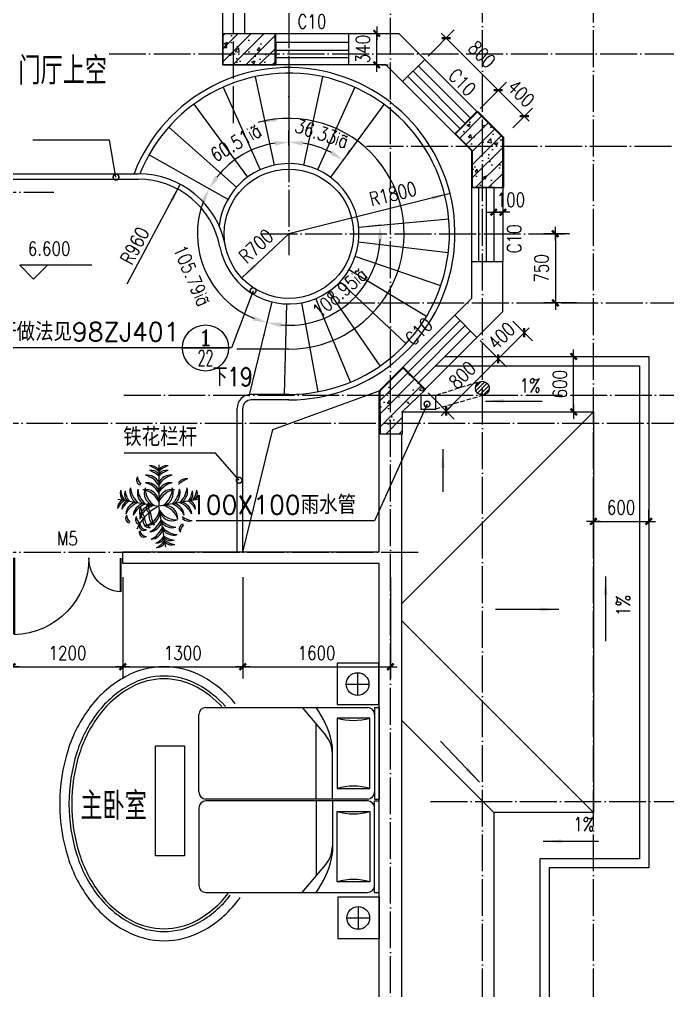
# Model space of a CAD drawing. Extents: x 12400 to 217743, y 86702 to 209848.
# Drawn here: x 124277 to 131302, y 109525 to 120044 of the extents above; entities that cross this region are included whole.
import ezdxf
from ezdxf.enums import TextEntityAlignment as Align

# ---------------------------------------------------------------- set-up
doc = ezdxf.new("R2010")
doc.units = 0
doc.header["$LTSCALE"] = 200
doc.linetypes.add('DASH', pattern=[0.35, 0.25, -0.1])
doc.linetypes.add('DOTE', pattern=[2.42, 2, -0.2, 0.02, -0.2])
doc.layers.get('0').update_dxf_attribs({"linetype": 'CONTINUOUS'})
doc.layers.get('DEFPOINTS').update_dxf_attribs({"linetype": 'CONTINUOUS'})
for name, color, linetype in [('COLUMN', 4, 'CONTINUOUS'), ('DOTE', 1, 'DOTE'), ('HATCH', 8, 'CONTINUOUS'), ('LVTRY', 6, 'CONTINUOUS'), ('PUB_DIM', 3, 'CONTINUOUS'), ('PUB_TEXT', 7, 'CONTINUOUS'), ('ROOF', 7, 'CONTINUOUS'), ('STAIR', 2, 'CONTINUOUS'), ('WALL', 4, 'CONTINUOUS'), ('WINDOW', 2, 'CONTINUOUS'), ('家具', 8, 'CONTINUOUS')]:
    doc.layers.add(name, color=color, linetype=linetype)
doc.styles.add('_SIMPLEX', font='SIMPLEX.shx', dxfattribs={"width": 0.8, "bigfont": 'hztxt.shx'})
doc.styles.add('_萙PMK', font='txt', dxfattribs={"width": 0.8, "bigfont": 'HZTXT.SHX'})
doc.styles.add('COMP', font='complex', dxfattribs={"bigfont": 'hztxt'})
doc.styles.add('DIM_FONT', font='SIMPLEX', dxfattribs={"width": 0.8})
doc.styles.add('HZ', font='txt', dxfattribs={"bigfont": 'hztxt'})
doc.styles.add('SIMPLEX', font='SIMPLEX.SHX')
doc.dimstyles.new('ANGL50', dxfattribs={"dimscale": 0.5, "dimtxt": 300, "dimasz": 300, "dimexe": 250, "dimexo": 300, "dimgap": 150, "dimtad": 1, "dimzin": 0, "dimdsep": 46, "dimtxsty": 'DIM_FONT', "dimblk1": 'DOTSMALL', "dimblk2": 'DOTSMALL', "dimcen": 2.5, "dimclrt": 7, "dimadec": 0, "dimazin": 0, "dimtfac": 1, "dimtix": 1, "dimtmove": 2, "dimatfit": 3, "dimfxl": 1, "dimtolj": 1, "dimtzin": 0, "dimarcsym": 0})
doc.dimstyles.new('DIMN50', dxfattribs={"dimscale": 0.5, "dimtxt": 300, "dimasz": 1, "dimexe": 250, "dimexo": 300, "dimgap": 150, "dimtad": 1, "dimdec": 0, "dimzin": 0, "dimdsep": 46, "dimtxsty": 'DIM_FONT', "dimblk": '_DIMX', "dimblk1": 'DOTSMALL', "dimblk2": 'DOTSMALL', "dimcen": 2.5, "dimclrt": 7, "dimadec": 0, "dimazin": 0, "dimtfac": 1, "dimtdec": 0, "dimtix": 1, "dimtmove": 2, "dimatfit": 3, "dimldrblk": '_DIMX', "dimfxl": 1, "dimtolj": 1, "dimtzin": 0, "dimarcsym": 0})
doc.dimstyles.new('MAO', dxfattribs={"dimscale": 0.5, "dimtxt": 400, "dimasz": 250, "dimexe": 250, "dimexo": 0, "dimgap": 150, "dimtad": 1, "dimdec": 0, "dimzin": 0, "dimdsep": 46, "dimtxsty": 'DIM_FONT', "dimblk": '_DIMX', "dimblk1": 'DOTSMALL', "dimblk2": 'DOTSMALL', "dimsah": 1, "dimcen": 2.5, "dimclrt": 7, "dimadec": 0, "dimazin": 0, "dimtfac": 1, "dimtdec": 0, "dimtix": 1, "dimtmove": 2, "dimatfit": 3, "dimldrblk": 'DOTSMALL', "dimfxl": 1, "dimtolj": 1, "dimtzin": 0, "dimarcsym": 0})
pattern_1 = [(45, (178485.24, -10986.48), (-70.71068, 70.71068), []), (50, (178485.24, -10986.48), (358.6301, -31.37607), [37.5, -412.5]), (355, (178485.24, -10986.48), (-69.3757, 376.0961), [30, -330]), (100.4514, (178515.12, -10989.1), (289.2547, 344.7198), [31.8701, -350.5711]), (46.1842, (178485.24, -10886.48), (533.6205, -82.7595), [56.25, -618.75]), (96.6356, (178529.7, -10893.37), (467.3314, 487.059), [47.8051, -525.8565]), (351.1842, (178485.24, -10886.5), (467.331, 487.0593), [45, -495]), (21, (178535.24, -10911.48), (298.4535, -201.30945), [37.5, -412.5]), (326, (178535.24, -10911.48), (121.6577, 362.575), [30, -330]), (71.4514, (178560.1, -10928.25), (420.1113, 161.26525), [31.8701, -350.5711]), (37.5, (178485.24, -10986.48), (6.07993, 166.44693), [0, -326, 0, -335, 0, -331.25]), (7.5, (178485.24, -10986.48), (131.53477, 197.20586), [0, -191, 0, -318.5, 0, -126.25]), (327.5, (178373.74, -10986.48), (266.91122, -11.27744), [0, -125, 0, -390, 0, -517.5]), (317.5, (178323.74, -10986.48), (291.5931, 50.0525), [0, -162.5, 0, -259, 0, -367.5])]

# ---------------------------------------------------------------- blocks, each defined once
blk = doc.blocks.new('_ARROW')
blk.add_solid([(0, 0), (-1, 0.1), (-1, -0.1)])
blk = doc.blocks.new('M_A17ORW')
at = {"const_width": 0.02}
for points in [[(-0.481, -0.0014), (-0.481, -0.3084)], [(0.481, 0.0014), (0.481, -0.6906)]]:
    blk.add_lwpolyline(points, dxfattribs=at)
for centre, radius, start, end in [((-0.5008, -0.0026), 0.3067, 274.24917, 0.21013), ((0.5046, 0.0019), 0.6987, 180.27623, 268.06031)]:
    blk.add_arc(centre, radius, start, end)
blk = doc.blocks.new('M_F20')
for p in [(-55, 465), (-498, 93), (389, 93), (24, -428)]:
    blk.add_line(p, (-55, 15))
for centre, radius, start, end in [((-138, 350), 104, 36.29, 99.6243), ((-223, 229), 234, 44.0763, 73.3794), ((29, 350), 104, 80.3757, 143.71), ((113, 229), 234, 106.6206, 135.9237), ((-244, 299), 51.8, 139.742, 258.7475), ((-173, 340), 113, 184.618, 228.2106), ((-185, 209), 144, 25.2489, 95.3937), ((-260, 119), 241, 31.3712, 75.0366), ((-138, 301), 104, 36.29, 99.6243), ((-223, 179), 234, 44.0763, 73.3794), ((29, 301), 104, 80.3757, 143.71), ((113, 179), 234, 106.6206, 135.9237), ((151, 119), 241, 104.9634, 148.6288), ((76, 209), 144, 84.6063, 154.7511), ((-223, 177), 144, 164.6063, 234.7511), ((-121, 236), 241, 184.9634, 228.6288), ((-72, 159), 140, 156.3654, 256.5741), ((11, 203), 212, 176.8122, 238.3335), ((-185, 127), 144, 25.2489, 95.3937), ((-260, 37), 241, 31.3712, 75.0366), ((76, 127), 144, 84.6063, 154.7511), ((151, 37), 241, 104.9634, 148.6288), ((-121, 203), 212, 301.6665, 3.1878), ((-37, 159), 140, 283.4259, 23.6346), ((243, 210), 104, 80.3757, 143.71), ((328, 88), 234, 106.6206, 135.9237), ((12, 236), 241, 311.3712, 355.0366), ((114, 177), 144, 305.2489, 15.3937), ((-369, 155), 104, 160.3757, 223.71), ((-235, 217), 234, 186.6206, 215.9237), ((-321, 147), 104, 160.3757, 223.71), ((-187, 209), 234, 186.6206, 215.9237), ((-142, 162), 144, 164.6063, 234.7511), ((-41, 221), 241, 184.9634, 228.6288), ((-194, 57), 140, 3.4259, 103.6346), ((-252, -17), 212, 21.6665, 83.1878), ((84, 57), 140, 76.3654, 176.5741), ((143, -17), 212, 96.8122, 158.3335), ((-69, 221), 241, 311.3712, 355.0366), ((33, 162), 144, 305.2489, 15.3937), ((78, 209), 234, 324.0763, 353.3794), ((212, 147), 104, 316.29, 19.6243), ((125, 217), 234, 324.0763, 353.3794), ((260, 155), 104, 316.29, 19.6243), ((-398, -10), 104, 116.29, 179.6243), ((-293, -114), 234, 124.0763, 153.3794), ((-350, -18), 104, 116.29, 179.6243), ((-245, -122), 234, 124.0763, 153.3794), ((-268, -80), 144, 105.2489, 175.3937), ((-193, -170), 241, 111.3712, 155.0366), ((-187, -94), 144, 105.2489, 175.3937), ((-112, -184), 241, 111.3712, 155.0366), ((155, -424), 486, 115.4772, 156.6585), ((-186, -44), 78.2, 144.9865, 244.4034), ((-120, -115), 140, 83.4259, 183.6346), ((-57, -185), 212, 101.6665, 163.1878), ((-27, 30), 225, 187.5759, 215.8942), ((-141, -2), 50.7, 114.2257, 255.1279), ((-101, 10), 70.2, 150.4398, 228.6694), ((-52, -185), 212, 16.8122, 78.3335), ((11, -115), 140, 356.3654, 96.5741), ((3, -184), 241, 24.9634, 68.6288), ((78, -94), 144, 4.6063, 74.7511), ((84, -170), 241, 24.9634, 68.6288), ((159, -80), 144, 4.6063, 74.7511), ((136, -122), 234, 26.6206, 55.9237), ((241, -18), 104, 0.3757, 63.71), ((-362, -113), 51.8, 139.742, 258.7475), ((-292, -72), 113, 184.618, 228.2106), ((-255, -130), 51.8, 139.742, 258.7475), ((-185, -89), 113, 184.618, 228.2106), ((-157, -147), 68.9, 138.8744, 278.9763), ((-97, -114), 112, 173.7536, 244.097), ((-254, 12), 212, 286.8122, 348.3335), ((-184, -51), 140, 266.3654, 6.5741), ((-45, -86), 117, 161.4477, 239.3672), ((231, -7), 380, 185.4007, 208.139), ((134, 81), 212, 211.6665, 273.1878), ((90, -2), 140, 193.4259, 293.6346), ((336, 93), 234, 234.0763, 263.3794), ((-217, -195), 51.3, 167.0577, 302.8533), ((-187, -166), 72, 185.1845, 268.654), ((-254, -43), 241, 294.9634, 338.6288), ((-163, -118), 144, 274.6063, 344.7511), ((152, 29), 241, 221.3712, 265.0366), ((93, -73), 144, 215.2489, 285.3937), ((219, -230), 51.8, 101.2525, 220.258), ((289, -271), 113, 131.7894, 175.382), ((274, -42), 104, 226.29, 289.6243), ((-217, -268), 51.3, 167.0577, 302.8533), ((-187, -239), 72, 185.1845, 268.654), ((-239, -123), 241, 294.9634, 338.6288), ((-149, -199), 144, 274.6063, 344.7511), ((-191, -176), 234, 296.6206, 325.9237), ((166, -52), 241, 221.3712, 265.0366), ((107, -153), 144, 215.2489, 285.3937), ((139, -118), 234, 234.0763, 263.3794), ((-87, -281), 104, 270.3757, 333.71), ((-183, -224), 234, 296.6206, 325.9237), ((-79, -329), 104, 270.3757, 333.71), ((77, -252), 104, 226.29, 289.6243), ((148, -166), 234, 234.0763, 263.3794), ((86, -300), 104, 226.29, 289.6243)]:
    blk.add_arc(centre, radius, start, end)
at = {"width": 0.8, "flags": 9}
for tag in ['XSIZE', 'YSIZE']:
    blk.add_attdef(tag, (0, 0), '', height=0.5, dxfattribs=at)
blk = doc.blocks.new('_WBLK')
for p, q in [((-0.5, 0.5), (0.5, 0.5)), ((0.5, 0.167), (-0.5, 0.167)), ((0.5, -0.167), (-0.5, -0.167)), ((-0.5, -0.5), (0.5, -0.5))]:
    blk.add_line(p, q)
at = {"style": 'SIMPLEX', "flags": 9}
blk.add_attdef('A', text='', height=1, dxfattribs=at).set_placement((0, 1.5), align=Align.MIDDLE)
blk = doc.blocks.new('_DIMX')
blk.add_line((-150, 0), (150, 0))
at = {"const_width": 50}
blk.add_lwpolyline([(-70, -70), (70, 70)], dxfattribs=at)
blk = doc.blocks.new('*D1782')
at = {"layer": 'DEFPOINTS', "color": 0}
for p in [(128902, 119842), (128600, 119541), (129166, 118975)]:
    blk.add_point(p, dxfattribs=at)
at = {"layer": 'PUB_DIM', "color": 0, "lineweight": -2}
for p, q in [((128706, 119647), (128990, 119931)), ((129467, 119277), (128902, 119842)), ((129272, 119081), (129556, 119365))]:
    blk.add_line(p, q, dxfattribs=at)
at = {"layer": 'PUB_DIM', "color": 0, "lineweight": -2, "xscale": 0.5, "yscale": 0.5, "zscale": 0.5}
for p, rotation in [((128902, 119842), 135), ((129467, 119277), 315)]:
    blk.add_blockref('_DIMX', p, dxfattribs=dict(at, rotation=rotation))
at = {"layer": 'PUB_DIM', "color": 7, "insert": (129290, 119665), "char_height": 150, "attachment_point": 5, "rotation": 315, "style": 'DIM_FONT'}
blk.add_mtext('\\A1;800', dxfattribs=at)
blk = doc.blocks.new('_DOTSMALL')
at = {"color": 0, "linetype": 'ByBlock', "const_width": 0.5}
blk.add_lwpolyline([(-0.0625, 0, 1), (0.0625, 0, 1)], format="xyb", close=True, dxfattribs=at)
blk = doc.blocks.new('*D1783')
at = {"layer": 'DEFPOINTS', "color": 0}
for p in [(129166, 116671), (128600, 116105), (128902, 115803)]:
    blk.add_point(p, dxfattribs=at)
at = {"layer": 'PUB_DIM', "color": 0, "lineweight": -2}
for p, q in [((129272, 116565), (129556, 116281)), ((129467, 116369), (128902, 115804)), ((128706, 115999), (128990, 115715))]:
    blk.add_line(p, q, dxfattribs=at)
at = {"layer": 'PUB_DIM', "color": 0, "lineweight": -2, "xscale": 0.5, "yscale": 0.5, "zscale": 0.5}
for p, rotation in [((129467, 116369), 45), ((128902, 115803), 225)]:
    blk.add_blockref('_DIMX', p, dxfattribs=dict(at, rotation=rotation))
at = {"layer": 'PUB_DIM', "color": 7, "insert": (129078, 116192), "char_height": 150, "attachment_point": 5, "rotation": 45, "style": 'DIM_FONT'}
blk.add_mtext('\\A1;800', dxfattribs=at)
blk = doc.blocks.new('*D1784')
at = {"layer": 'DEFPOINTS', "color": 0}
for p in [(131098, 114607), (130498, 114461), (131098, 114461)]:
    blk.add_point(p, dxfattribs=at)
at = {"layer": 'PUB_DIM', "color": 0, "lineweight": -2}
for p, q in [((130498, 114611), (130498, 114732)), ((131098, 114611), (131098, 114732)), ((130498, 114607), (131097, 114607))]:
    blk.add_line(p, q, dxfattribs=at)
at = {"layer": 'PUB_DIM', "color": 0, "lineweight": -2, "xscale": 0.5, "yscale": 0.5, "zscale": 0.5, "rotation": 180}
blk.add_blockref('_DIMX', (130498, 114607), dxfattribs=at)
at = {"layer": 'PUB_DIM', "color": 0, "lineweight": -2, "xscale": 0.5, "yscale": 0.5, "zscale": 0.5}
blk.add_blockref('_DIMX', (131098, 114607), dxfattribs=at)
at = {"layer": 'PUB_DIM', "color": 7, "insert": (130798, 114757), "char_height": 150, "attachment_point": 5, "style": 'DIM_FONT'}
blk.add_mtext('\\A1;600', dxfattribs=at)
blk = doc.blocks.new('*D1785')
at = {"layer": 'DEFPOINTS', "color": 0}
for p in [(130138, 116393), (130284, 116393), (130138, 115793)]:
    blk.add_point(p, dxfattribs=at)
at = {"layer": 'PUB_DIM', "color": 0, "lineweight": -2}
for p, q in [((130284, 115793), (130284, 116392)), ((130288, 116393), (130409, 116393)), ((130288, 115793), (130409, 115793))]:
    blk.add_line(p, q, dxfattribs=at)
at = {"layer": 'PUB_DIM', "color": 0, "lineweight": -2, "xscale": 0.5, "yscale": 0.5, "zscale": 0.5}
for p, rotation in [((130284, 116393), 90), ((130284, 115793), 270)]:
    blk.add_blockref('_DIMX', p, dxfattribs=dict(at, rotation=rotation))
at = {"layer": 'PUB_DIM', "color": 7, "insert": (130134, 116093), "char_height": 150, "attachment_point": 5, "rotation": 90, "style": 'DIM_FONT'}
blk.add_mtext('\\A1;600', dxfattribs=at)
blk = doc.blocks.new('*D1795')
at = {"layer": 'DEFPOINTS', "color": 0}
for p in [(124198, 114153), (125398, 114153), (125398, 113032)]:
    blk.add_point(p, dxfattribs=at)
at = {"layer": 'PUB_DIM', "color": 0, "lineweight": -2}
for p, q in [((124198, 114003), (124198, 112907)), ((125398, 114003), (125398, 112907)), ((124198, 113032), (125397, 113032))]:
    blk.add_line(p, q, dxfattribs=at)
at = {"layer": 'PUB_DIM', "color": 0, "lineweight": -2, "xscale": 0.5, "yscale": 0.5, "zscale": 0.5, "rotation": 180}
blk.add_blockref('_DIMX', (124198, 113032), dxfattribs=at)
at = {"layer": 'PUB_DIM', "color": 0, "lineweight": -2, "xscale": 0.5, "yscale": 0.5, "zscale": 0.5}
blk.add_blockref('_DIMX', (125398, 113032), dxfattribs=at)
at = {"layer": 'PUB_DIM', "color": 7, "insert": (124798, 113182), "char_height": 150, "attachment_point": 5, "style": 'DIM_FONT'}
blk.add_mtext('\\A1;1200', dxfattribs=at)
blk = doc.blocks.new('*D1796')
at = {"layer": 'DEFPOINTS', "color": 0}
for p in [(125398, 114153), (126698, 114153), (126698, 113032)]:
    blk.add_point(p, dxfattribs=at)
at = {"layer": 'PUB_DIM', "color": 0, "lineweight": -2}
for p, q in [((125398, 114003), (125398, 112907)), ((126698, 114003), (126698, 112907)), ((125398, 113032), (126697, 113032))]:
    blk.add_line(p, q, dxfattribs=at)
at = {"layer": 'PUB_DIM', "color": 0, "lineweight": -2, "xscale": 0.5, "yscale": 0.5, "zscale": 0.5, "rotation": 180}
blk.add_blockref('_DIMX', (125398, 113032), dxfattribs=at)
at = {"layer": 'PUB_DIM', "color": 0, "lineweight": -2, "xscale": 0.5, "yscale": 0.5, "zscale": 0.5}
blk.add_blockref('_DIMX', (126698, 113032), dxfattribs=at)
at = {"layer": 'PUB_DIM', "color": 7, "insert": (126048, 113182), "char_height": 150, "attachment_point": 5, "style": 'DIM_FONT'}
blk.add_mtext('\\A1;1300', dxfattribs=at)
blk = doc.blocks.new('*D1797')
at = {"layer": 'DEFPOINTS', "color": 0}
for p in [(126698, 114153), (128298, 114153), (128298, 113032)]:
    blk.add_point(p, dxfattribs=at)
at = {"layer": 'PUB_DIM', "color": 0, "lineweight": -2}
for p, q in [((126698, 114003), (126698, 112907)), ((128298, 114003), (128298, 112907)), ((126698, 113032), (128297, 113032))]:
    blk.add_line(p, q, dxfattribs=at)
at = {"layer": 'PUB_DIM', "color": 0, "lineweight": -2, "xscale": 0.5, "yscale": 0.5, "zscale": 0.5, "rotation": 180}
blk.add_blockref('_DIMX', (126698, 113032), dxfattribs=at)
at = {"layer": 'PUB_DIM', "color": 0, "lineweight": -2, "xscale": 0.5, "yscale": 0.5, "zscale": 0.5}
blk.add_blockref('_DIMX', (128298, 113032), dxfattribs=at)
at = {"layer": 'PUB_DIM', "color": 7, "insert": (127498, 113182), "char_height": 150, "attachment_point": 5, "style": 'DIM_FONT'}
blk.add_mtext('\\A1;1600', dxfattribs=at)
blk = doc.blocks.new('*D1825')
at = {"layer": 'DEFPOINTS', "color": 0}
for p in [(130389, 117723), (130086, 116973), (130466, 116973)]:
    blk.add_point(p, dxfattribs=at)
at = {"layer": 'PUB_DIM', "color": 0, "lineweight": -2}
for p, q in [((130239, 117723), (129961, 117723)), ((130086, 117722), (130086, 116973)), ((130316, 116973), (129961, 116973))]:
    blk.add_line(p, q, dxfattribs=at)
at = {"layer": 'PUB_DIM', "color": 0, "lineweight": -2, "xscale": 0.5, "yscale": 0.5, "zscale": 0.5}
for p, rotation in [((130086, 117723), 90), ((130086, 116973), 270)]:
    blk.add_blockref('_DIMX', p, dxfattribs=dict(at, rotation=rotation))
at = {"layer": 'PUB_DIM', "color": 7, "insert": (129936, 117348), "char_height": 150, "attachment_point": 5, "rotation": 90, "style": 'DIM_FONT'}
blk.add_mtext('\\A1;750', dxfattribs=at)
blk = doc.blocks.new('_LV13')
at = {"color": 0}
for p, q in [((-0.495, 0.071), (-0.071, 0.495)), ((-0.465, -0.183), (0.183, 0.465)), ((-0.354, -0.354), (0.354, 0.354)), ((-0.183, -0.465), (0.465, 0.183)), ((0.071, -0.495), (0.495, -0.071))]:
    blk.add_line(p, q, dxfattribs=at)
blk.add_circle((0, 0), 0.5)
blk = doc.blocks.new('*D1875')
at = {"layer": 'DEFPOINTS', "color": 0}
for p in [(129749, 118995), (129166, 118975), (129518, 118764)]:
    blk.add_point(p, dxfattribs=at)
at = {"layer": 'PUB_DIM', "color": 0, "lineweight": -2}
for p, q in [((129272, 119081), (129556, 119365)), ((129467, 119277), (129467, 119277)), ((129467, 119277), (129749, 118995)), ((129624, 118870), (129837, 119083)), ((129749, 118995), (129750, 118994))]:
    blk.add_line(p, q, dxfattribs=at)
at = {"layer": 'PUB_DIM', "color": 0, "lineweight": -2, "xscale": 0.5, "yscale": 0.5, "zscale": 0.5}
for p, rotation in [((129467, 119277), 314.9999999999977), ((129749, 118995), 134.9999999999977)]:
    blk.add_blockref('_DIMX', p, dxfattribs=dict(at, rotation=rotation))
at = {"layer": 'PUB_DIM', "color": 7, "insert": (129714, 119242), "char_height": 150, "attachment_point": 5, "rotation": 315, "style": 'DIM_FONT'}
blk.add_mtext('\\A1;400', dxfattribs=at)
blk = doc.blocks.new('*D1876')
at = {"layer": 'DEFPOINTS', "color": 0}
for p in [(129518, 116882), (129166, 116671), (129749, 116651)]:
    blk.add_point(p, dxfattribs=at)
at = {"layer": 'PUB_DIM', "color": 0, "lineweight": -2}
for p, q in [((129624, 116776), (129837, 116562)), ((129272, 116565), (129556, 116281)), ((129467, 116369), (129749, 116651)), ((129749, 116651), (129750, 116651)), ((129467, 116369), (129467, 116368))]:
    blk.add_line(p, q, dxfattribs=at)
at = {"layer": 'PUB_DIM', "color": 0, "lineweight": -2, "xscale": 0.5, "yscale": 0.5, "zscale": 0.5}
for p, rotation in [((129749, 116651), 225.0000000000023), ((129467, 116369), 45.00000000000232)]:
    blk.add_blockref('_DIMX', p, dxfattribs=dict(at, rotation=rotation))
at = {"layer": 'PUB_DIM', "color": 7, "insert": (129502, 116616), "char_height": 150, "attachment_point": 5, "rotation": 45, "style": 'DIM_FONT'}
blk.add_mtext('\\A1;400', dxfattribs=at)
blk = doc.blocks.new('*D1888')
at = {"layer": 'DEFPOINTS', "color": 0}
for p in [(128006, 119893), (128150, 119893), (128048, 119553)]:
    blk.add_point(p, dxfattribs=at)
at = {"layer": 'PUB_DIM', "color": 0, "lineweight": -2}
for p, q in [((128150, 119893), (128150, 119894)), ((128150, 119553), (128150, 119893)), ((128156, 119893), (128275, 119893)), ((128150, 119552), (128150, 119552)), ((128198, 119553), (128275, 119553))]:
    blk.add_line(p, q, dxfattribs=at)
at = {"layer": 'PUB_DIM', "color": 0, "lineweight": -2, "xscale": 0.5, "yscale": 0.5, "zscale": 0.5}
for p, rotation in [((128150, 119893), 270), ((128150, 119553), 90)]:
    blk.add_blockref('_DIMX', p, dxfattribs=dict(at, rotation=rotation))
at = {"layer": 'PUB_DIM', "color": 7, "insert": (128000, 119723), "char_height": 150, "attachment_point": 5, "rotation": 90, "style": 'DIM_FONT'}
blk.add_mtext('\\A1;340', dxfattribs=at)
blk = doc.blocks.new('*D1891')
at = {"layer": 'DEFPOINTS', "color": 0}
for p in [(129418, 118270), (129518, 118270), (129418, 117956)]:
    blk.add_point(p, dxfattribs=at)
at = {"layer": 'PUB_DIM', "color": 0, "lineweight": -2}
for p, q in [((129418, 118120), (129418, 117831)), ((129518, 118120), (129518, 117831)), ((129417, 117956), (129417, 117956)), ((129518, 117956), (129418, 117956)), ((129518, 117956), (129519, 117956))]:
    blk.add_line(p, q, dxfattribs=at)
at = {"layer": 'PUB_DIM', "color": 0, "lineweight": -2, "xscale": 0.5, "yscale": 0.5, "zscale": 0.5}
blk.add_blockref('_DIMX', (129418, 117956), dxfattribs=at)
at = {"layer": 'PUB_DIM', "color": 0, "lineweight": -2, "xscale": 0.5, "yscale": 0.5, "zscale": 0.5, "rotation": 180}
blk.add_blockref('_DIMX', (129518, 117956), dxfattribs=at)
at = {"layer": 'PUB_DIM', "color": 7, "insert": (129604, 118091), "char_height": 150, "attachment_point": 5, "style": 'DIM_FONT'}
blk.add_mtext('\\A1;100', dxfattribs=at)
blk = doc.blocks.new('*D1934')
at = {"layer": 'DEFPOINTS', "color": 0}
for p in [(126340, 118208), (127198, 117723), (126450, 117072), (126964, 116766)]:
    blk.add_point(p, dxfattribs=at)
at = {"layer": 'PUB_DIM', "color": 0, "lineweight": -2}
for p, q in [((126210, 118282), (126226, 118273)), ((126929, 116620), (126933, 116638))]:
    blk.add_line(p, q, dxfattribs=at)
blk.add_arc((127198, 117723), 992, 159.184, 247.6265, dxfattribs=at)
at = {"layer": 'PUB_DIM', "color": 0}
for points in [[(126248, 118086), (126293, 118065), (126334, 118211)], [(126828, 116829), (126813, 116782), (126963, 116759)]]:
    blk.add_solid(points, dxfattribs=at)
at = {"layer": 'PUB_DIM', "color": 7, "insert": (126147, 117269), "char_height": 150, "attachment_point": 5, "rotation": 293.3722, "style": 'DIM_FONT'}
blk.add_mtext('\\A1;105.79¡ã', dxfattribs=at)
blk = doc.blocks.new('*D1935')
at = {"layer": 'DEFPOINTS', "color": 0}
for p in [(126856, 118654), (127198, 118528), (126340, 118208), (127198, 117723)]:
    blk.add_point(p, dxfattribs=at)
at = {"layer": 'PUB_DIM', "color": 0, "lineweight": -2}
for p, q in [((127198, 118678), (127198, 118840)), ((126210, 118282), (126226, 118273))]:
    blk.add_line(p, q, dxfattribs=at)
blk.add_arc((127198, 117723), 992, 98.6735, 141.8371, dxfattribs=at)
at = {"layer": 'PUB_DIM', "color": 0}
for points in [[(127046, 118728), (127050, 118678), (127198, 118715)], [(126439, 118322), (126397, 118350), (126334, 118211)]]:
    blk.add_solid(points, dxfattribs=at)
at = {"layer": 'PUB_DIM', "color": 7, "insert": (126622, 118709), "char_height": 150, "attachment_point": 5, "rotation": 30.2553, "style": 'DIM_FONT'}
blk.add_mtext('\\A1;60.51¡ã', dxfattribs=at)
blk = doc.blocks.new('*D2155')
at = {"layer": 'DEFPOINTS', "color": 0}
for p in [(127605, 118627), (127198, 118528), (127750, 118474), (127198, 117723)]:
    blk.add_point(p, dxfattribs=at)
at = {"layer": 'PUB_DIM', "color": 0, "lineweight": -2}
for p, q in [((127198, 118678), (127198, 118840)), ((127839, 118595), (127859, 118623))]:
    blk.add_line(p, q, dxfattribs=at)
blk.add_arc((127198, 117723), 992, 62.3419, 81.3265, dxfattribs=at)
at = {"layer": 'PUB_DIM', "color": 0}
for points in [[(127345, 118678), (127349, 118728), (127198, 118715)], [(127671, 118623), (127645, 118580), (127785, 118522)]]:
    blk.add_solid(points, dxfattribs=at)
at = {"layer": 'PUB_DIM', "color": 7, "insert": (127554, 118808), "char_height": 150, "attachment_point": 5, "rotation": 341.8342, "style": 'DIM_FONT'}
blk.add_mtext('\\A1;36.33¡ã', dxfattribs=at)
blk = doc.blocks.new('*D2156')
at = {"layer": 'DEFPOINTS', "color": 0}
for p in [(128350, 117829), (127198, 117723), (127579, 116807), (126964, 116766)]:
    blk.add_point(p, dxfattribs=at)
at = {"layer": 'PUB_DIM', "color": 0, "lineweight": -2}
for p, q in [((128201, 117815), (128061, 117802)), ((126929, 116620), (126933, 116638))]:
    blk.add_line(p, q, dxfattribs=at)
blk.add_arc((127198, 117723), 992, 264.9735, 356.5739, dxfattribs=at)
at = {"layer": 'PUB_DIM', "color": 0}
for points in [[(128163, 117663), (128213, 117664), (128185, 117814)], [(127107, 116710), (127115, 116760), (126963, 116759)]]:
    blk.add_solid(points, dxfattribs=at)
at = {"layer": 'PUB_DIM', "color": 7, "insert": (127748, 117085), "char_height": 150, "attachment_point": 5, "rotation": 40.7737, "style": 'DIM_FONT'}
blk.add_mtext('\\A1;108.95¡ã', dxfattribs=at)
blk = doc.blocks.new('_INDEX')
blk.add_line((-0.5, 0), (0.5, 0))
blk.add_circle((0, 0), 0.5)
at = {"style": 'COMP'}
for tag, width, p, p2 in [('1', 2.333333, (-0.17, 0.05), (0.17, 0.05)), ('-', 1.166667, (-0.17, -0.39), (0.17, -0.39))]:
    blk.add_attdef(tag, text='', height=0.34, dxfattribs=dict(at, width=width)).set_placement(p, p2, align=Align.FIT)

msp = doc.modelspace()

# ---------------------------------------------------------------- hatches: boundary and pattern name
at = {"layer": 'HATCH'}
h = msp.add_hatch(dxfattribs=at)
h.set_pattern_fill('AN31C', color=256, scale=500, style=0)
h.set_pattern_definition(pattern_1)
h.paths.add_polyline_path([(127055.795, 119792.868), (127055.795, 119892.868), (126485.795, 119892.868), (126485.795, 119552.868), (127055.795, 119552.868)])
h = msp.add_hatch(dxfattribs=at)
h.set_pattern_fill('AN31C', color=256, scale=500, style=0)
h.set_pattern_definition(pattern_1)
h.paths.add_polyline_path([(129185.795, 118623.162), (129185.795, 118222.868), (129425.795, 118222.868), (129525.795, 118222.868), (129525.795, 118763.994), (129244.201, 119045.588), (129003.785, 118805.172)])
h = msp.add_hatch(dxfattribs=at)
h.set_pattern_fill('AN31C', color=256, scale=500, style=0)
h.set_pattern_definition(pattern_1)
h.paths.add_polyline_path([(128678.724, 116034.669), (128438.307, 116275.086), (128185.795, 116022.573), (128185.795, 115792.868), (128185.795, 115552.868), (128425.795, 115552.868), (128425.795, 115792.868)])

# ---------------------------------------------------------------- linework, layer by layer
for p, q in [((127047.795, 119892.868), (127847.795, 119892.868)), ((128670.516, 119611.274), (129236.201, 119045.588)), ((129517.795, 118222.868), (129517.795, 117422.868)), ((128670.724, 116034.669), (129236.409, 116600.355)), ((127023.626, 115601.179), (128177.795, 116022.573)), ((126697.795, 114272.868), (127023.626, 115601.179))]:
    msp.add_line(p, q)
at = {"layer": 'COLUMN'}
for p, q in [((126485.795, 119552.868), (126485.795, 119892.868)), ((126485.795, 119892.868), (127055.795, 119892.868)), ((127055.795, 119552.868), (127055.795, 119892.868)), ((127055.795, 119792.868), (127055.795, 119552.868)), ((126485.795, 119552.868), (127055.795, 119552.868)), ((127055.795, 119552.868), (126485.795, 119552.868)), ((129003.785, 118805.172), (129244.201, 119045.588)), ((129244.201, 119045.588), (129525.795, 118763.994)), ((129003.785, 118805.172), (129173.49, 118974.878)), ((129003.785, 118805.172), (129185.795, 118623.162)), ((129185.795, 118623.162), (129003.785, 118805.172)), ((129525.795, 118222.868), (129525.795, 118763.994)), ((129185.795, 118623.162), (129185.795, 118222.868)), ((129185.795, 118222.868), (129185.795, 118623.162)), ((129185.795, 118222.868), (129525.795, 118222.868)), ((129425.795, 118222.868), (129185.795, 118222.868)), ((128438.307, 116275.086), (128185.795, 116022.573)), ((128438.307, 116275.086), (128185.795, 116022.573)), ((128185.795, 116022.573), (128438.307, 116275.086)), ((128438.307, 116275.086), (128678.724, 116034.669)), ((128438.307, 116275.086), (128678.724, 116034.669)), ((128678.724, 116034.669), (128425.795, 115792.868)), ((128185.795, 115792.868), (128185.795, 116022.573)), ((128185.795, 115792.868), (128185.795, 115552.868)), ((128185.795, 115552.868), (128185.795, 115792.868)), ((128185.795, 115552.868), (128185.795, 115792.868)), ((128425.795, 115792.868), (128425.795, 115552.868)), ((128425.795, 115792.868), (128425.795, 115552.868)), ((128425.795, 115552.868), (128185.795, 115552.868)), ((128425.795, 115552.868), (128185.795, 115552.868))]:
    msp.add_line(p, q, dxfattribs=at)
at = {"layer": 'DOTE'}
for p, q in [((126597.795, 118920.343), (126597.795, 125772.868)), ((128297.795, 107078.685), (128297.795, 125772.868)), ((129297.795, 103072.868), (129297.795, 125772.868)), ((130497.795, 103072.868), (130497.795, 125772.868)), ((127197.795, 120617.959), (127197.795, 117489.96)), ((125248.485, 119672.868), (131497.795, 119672.868)), ((128040.793, 118672.868), (131497.795, 118672.868)), ((116581.355, 118172.868), (124648.817, 118172.868)), ((126889.907, 117722.868), (130269.895, 117722.868)), ((127728.564, 116972.868), (131497.795, 116972.868)), ((125408.249, 115972.868), (131497.795, 115972.868)), ((123384.595, 115672.868), (131497.795, 115672.868)), ((116581.355, 114272.868), (128636.274, 114272.868)), ((128732.189, 111572.868), (131497.795, 111572.868))]:
    msp.add_line(p, q, dxfattribs=at)
at = {"layer": 'LVTRY', "linetype": 'DASH'}
for p, q in [((129240.534, 116112.941), (128791.411, 115972.094)), ((129303.962, 115972.946), (128782.429, 115821.11))]:
    msp.add_line(p, q, dxfattribs=at)
at = {"layer": 'LVTRY'}
msp.add_lwpolyline([(128627.397, 115821.11), (128791.411, 115821.11), (128791.411, 115972.094), (128627.397, 115972.094)], close=True, dxfattribs=at)
at = {"layer": 'PUB_DIM'}
for p, q in [((126020.891, 118258.788), (125440.015, 117176.211)), ((128944.204, 118158.82), (127197.795, 117722.868)), ((126687.508, 117243.694), (127197.795, 117722.868)), ((124431.732, 117231.201), (124281.732, 117381.201)), ((125061.732, 117381.201), (124281.732, 117381.201)), ((124581.732, 117381.201), (124431.732, 117231.201)), ((127197.795, 116472.868), (126634.912, 116472.868))]:
    msp.add_line(p, q, dxfattribs=at)
for points in [[(129328.863, 115910.32), (129941.99, 115910.32)], [(128866.554, 115389.586), (128866.554, 114928.468)], [(130630.192, 114009.428), (130630.192, 113309.099)], [(130124.017, 113653.615), (129436.483, 113653.615)], [(129264.6, 111782.021), (128839.414, 112225.055)], [(129954.502, 111141.97), (130555.115, 111141.97)]]:
    msp.add_lwpolyline(points, dxfattribs=at)
msp.add_arc((127197.795, 117722.868), 1250, 270, 105.478444, dxfattribs=at)
at = {"layer": 'ROOF'}
for p, q in [((128417.795, 113712.868), (130497.795, 115792.868)), ((128417.795, 113532.868), (130497.795, 111452.868)), ((128417.795, 112452.868), (129417.795, 111452.868))]:
    msp.add_line(p, q, dxfattribs=at)
for points in [[(128887.5, 116392.868), (131097.795, 116392.868), (131097.795, 110852.868), (130017.795, 110852.868), (130017.795, 104852.868), (123427.5, 104852.868)], [(128787.5, 116292.868), (130997.795, 116292.868), (130997.795, 110952.868), (129917.795, 110952.868), (129917.795, 104952.868), (123527.5, 104952.868)], [(128417.795, 115792.868), (130497.795, 115792.868), (130497.795, 111452.868), (129417.795, 111452.868), (129417.795, 105452.868), (123717.795, 105452.868)]]:
    msp.add_lwpolyline(points, dxfattribs=at)
at = {"layer": 'STAIR'}
for p, q in [((126833.371, 119424.277), (127038.621, 118466.012)), ((127198.274, 119462.867), (127198.004, 118482.867)), ((127563.156, 119424.076), (127357.378, 118465.924)), ((126484.674, 119310.022), (126886.317, 118416.107)), ((127911.79, 119309.629), (127509.655, 118415.936)), ((126167.692, 119125.183), (126747.865, 118335.373)), ((128228.67, 119124.615), (127648.062, 118335.125)), ((125896.52, 118877.98), (126629.422, 118227.399)), ((125683.218, 118579.406), (126536.256, 118096.988)), ((123717.795, 118372.868), (125566.997, 118372.868)), ((123717.795, 118312.868), (125566.997, 118312.868)), ((128930.503, 117882.001), (127954.61, 117792.374)), ((128925.346, 117515.099), (127952.357, 117632.118)), ((128843.361, 117157.437), (127916.548, 117475.898)), ((128688.195, 116824.921), (127848.774, 117330.661)), ((128466.747, 116532.338), (127752.05, 117202.866)), ((128188.867, 116292.701), (127630.677, 117098.197)), ((126768.707, 115962.68), (127017.798, 116984.49)), ((127866.911, 116116.666), (127490.053, 117021.308)), ((127149.371, 115983.541), (127176.644, 116963.162)), ((127515.199, 116012.062), (127336.431, 116975.619)), ((127197.795, 115982.868), (126787.795, 115982.868)), ((126637.795, 114272.868), (126637.795, 115832.868)), ((126697.795, 114272.868), (126697.795, 115832.868)), ((127197.795, 115922.868), (126787.795, 115922.868))]:
    msp.add_line(p, q, dxfattribs=at)
msp.add_circle((127197.795, 117722.868), 700, dxfattribs=at)
for centre, radius, start, end in [((127197.795, 117722.868), 1800, 270, 158.8315512), ((127197.795, 117722.868), 1740, 270, 158.0644612), ((127197.795, 117722.868), 760, 190.7630027, 173.6586064), ((125566.997, 117412.868), 960, 10.7630027, 90), ((125566.997, 117412.868), 900, 10.7630027, 90), ((126787.795, 115832.868), 150, 90, 180), ((126787.795, 115832.868), 90, 90, 180)]:
    msp.add_arc(centre, radius, start, end, dxfattribs=at)
at = {"layer": 'WALL'}
for p, q in [((126477.795, 120992.868), (126477.795, 119552.868)), ((126717.795, 120992.868), (126717.795, 119892.868)), ((126717.795, 119892.868), (127047.795, 119892.868)), ((127047.795, 119552.868), (127047.795, 119892.868)), ((127847.795, 119552.868), (127847.795, 119892.868)), ((127847.795, 119892.868), (128388.922, 119892.868)), ((128388.922, 119892.868), (128670.516, 119611.274)), ((128430.099, 119370.857), (128670.516, 119611.274)), ((127047.795, 119552.868), (126477.795, 119552.868)), ((128248.089, 119552.868), (127847.795, 119552.868)), ((128248.089, 119552.868), (128430.099, 119370.857)), ((128995.785, 118805.172), (129236.201, 119045.588)), ((129236.201, 119045.588), (129517.795, 118763.994)), ((128995.785, 118805.172), (129177.795, 118623.162)), ((129517.795, 118222.868), (129517.795, 118763.994)), ((129177.795, 118623.162), (129177.795, 118222.868)), ((129177.795, 118222.868), (129517.795, 118222.868)), ((129177.795, 117422.868), (129177.795, 117022.573)), ((129177.795, 117422.868), (129517.795, 117422.868)), ((129517.795, 116881.741), (129517.795, 117422.868)), ((128995.993, 116840.771), (129177.795, 117022.573)), ((129517.795, 116881.741), (129236.409, 116600.355)), ((128995.993, 116840.771), (129236.409, 116600.355)), ((128177.795, 116022.573), (128430.307, 116275.086)), ((128670.724, 116034.669), (128430.307, 116275.086)), ((128177.795, 114272.868), (128177.795, 116022.573)), ((128417.795, 115552.868), (128417.795, 107752.868)), ((128177.795, 114272.868), (125397.795, 114272.868)), ((125397.795, 114152.868), (125397.795, 114272.868)), ((128177.795, 114152.868), (125397.795, 114152.868)), ((128177.795, 107992.868), (128177.795, 114152.868))]:
    msp.add_line(p, q, dxfattribs=at)
at = {"layer": '家具', "color": 8}
for p, q in [((128171.63, 113071.786), (127721.906, 113071.786)), ((127721.906, 113071.786), (127721.906, 112622.062)), ((128171.63, 112622.062), (128171.63, 113071.786)), ((127943.112, 112968.06), (127943.112, 112722.275)), ((127820.219, 112845.167), (128066.004, 112845.167)), ((126298.195, 112590.442), (128050.795, 112590.442)), ((127343.119, 112590.083), (127598.122, 112287.32)), ((127721.906, 112622.062), (128171.63, 112622.062)), ((128126.995, 112590.442), (128177.795, 112590.442)), ((128126.995, 112590.442), (128126.995, 111599.842)), ((128177.795, 112590.442), (128177.795, 111599.842)), ((126221.995, 111676.042), (126221.995, 112514.242)), ((128076.195, 112476.142), (127720.595, 112476.142)), ((127720.595, 112476.142), (127720.595, 111714.142)), ((128076.195, 111714.142), (128076.195, 112476.142)), ((127491.995, 111599.842), (127491.995, 112412.642)), ((125752.981, 112174.603), (126067.316, 112174.603)), ((125752.981, 110984.325), (125752.981, 112174.603)), ((126067.316, 112174.603), (126067.316, 110984.325)), ((127669.795, 111599.842), (127669.795, 112151.409)), ((127720.595, 111714.142), (128076.195, 111714.142)), ((128050.795, 111599.842), (126298.195, 111599.842)), ((128050.795, 111579.098), (126298.195, 111579.098)), ((127491.995, 111579.098), (127491.995, 110766.298)), ((127669.795, 111579.098), (127669.795, 111027.531)), ((128126.995, 111599.842), (128177.795, 111599.842)), ((128126.995, 111579.098), (128177.795, 111579.098)), ((128126.995, 110588.498), (128126.995, 111579.098)), ((128177.795, 110588.498), (128177.795, 111579.098)), ((126221.995, 111502.898), (126221.995, 110664.698)), ((127720.595, 111464.798), (128076.195, 111464.798)), ((127720.595, 110702.798), (127720.595, 111464.798)), ((128076.195, 111464.798), (128076.195, 110702.798)), ((126067.316, 110984.325), (125752.981, 110984.325)), ((127343.119, 110588.857), (127598.122, 110891.62)), ((128076.195, 110702.798), (127720.595, 110702.798)), ((126298.195, 110588.498), (128050.795, 110588.498)), ((128126.995, 110588.498), (128177.795, 110588.498)), ((127729.106, 110538.196), (127729.106, 110088.472)), ((128178.83, 110538.196), (127729.106, 110538.196)), ((128178.83, 110088.472), (128178.83, 110538.196)), ((127950.312, 110434.47), (127950.312, 110188.685)), ((127827.419, 110311.578), (128073.204, 110311.578)), ((127729.106, 110088.472), (128178.83, 110088.472))]:
    msp.add_line(p, q, dxfattribs=at)
for centre in [(127943.112, 112845.167), (127950.312, 110311.578)]:
    msp.add_circle(centre, 122.892, dxfattribs=at)
for centre, radius, start, end in [((125844.909, 112160.504), 871.257, 61.4794476, 118.5205524), ((126005.077, 111865.764), 1206.705, 118.5205524, 142.6841065), ((125844.909, 112160.504), 771.257, 61.4794476, 118.5205524), ((125844.909, 112160.504), 741.257, 61.4794476, 118.5205524), ((125684.742, 111865.764), 1206.705, 39.457107, 61.4794476), ((126005.077, 111865.764), 1106.705, 118.5205524, 142.6841065), ((126005.077, 111865.764), 1076.705, 118.5205524, 142.6841065), ((125684.742, 111865.764), 1076.705, 43.0545386, 61.4794476), ((125684.742, 111865.764), 1106.705, 41.8203847, 61.4794476), ((126257.046, 111673.705), 1523.526, 142.6841065, 162.4776452), ((126298.195, 112514.242), 76.2, 90, 180), ((126655.984, 111982.594), 1033.631, 13.392796, 36.020234), ((128050.795, 112514.242), 76.2, 0, 90), ((126257.046, 111673.705), 1423.526, 142.6841065, 162.4776452), ((126257.046, 111673.705), 1393.526, 142.6841065, 162.4776452), ((127898.395, 113085.742), 635, 253.739795, 286.260205), ((127364.995, 112090.967), 304.8, 0, 40.10593), ((127364.995, 112151.409), 304.8, 0, 13.392796), ((126654.085, 111548.348), 1939.884, 162.4776452, 197.5223548), ((126654.085, 111548.348), 1839.884, 162.4776452, 197.5223548), ((126654.085, 111548.348), 1809.884, 162.4776452, 197.5223548), ((127898.395, 111104.542), 635, 73.739795, 106.260205), ((126298.195, 111676.042), 76.2, 180, 270), ((128050.795, 111676.042), 76.2, 270, 0), ((126298.195, 111502.898), 76.2, 90, 180), ((128050.795, 111502.898), 76.2, 0, 90), ((127898.395, 112074.398), 635, 253.739795, 286.260205), ((127364.995, 111087.973), 304.8, 319.89407, 0), ((126257.046, 111422.992), 1423.526, 197.5223548, 217.3158935), ((126257.046, 111422.992), 1393.526, 197.5223548, 217.3158935), ((127364.995, 111027.531), 304.8, 346.607204, 0), ((126257.046, 111422.992), 1523.526, 197.5223548, 217.3158935), ((126655.984, 111196.346), 1033.631, 323.979766, 346.607204), ((127898.395, 110093.198), 635, 73.739795, 106.260205), ((126005.077, 111230.933), 1106.705, 217.3158935, 241.4794476), ((126005.077, 111230.933), 1076.705, 217.3158935, 241.4794476), ((125684.742, 111230.933), 1076.705, 298.5205524, 322.5086874), ((126298.195, 110664.698), 76.2, 180, 270), ((128050.795, 110664.698), 76.2, 270, 0), ((126005.077, 111230.933), 1206.705, 217.3158935, 241.4794476), ((125684.742, 111230.933), 1106.705, 298.5205524, 322.5284581), ((125684.742, 111230.933), 1206.705, 298.5205524, 322.6841065), ((125432.773, 111422.992), 1523.526, 322.6841065, 324.3262972), ((125844.909, 110936.193), 771.257, 241.4794476, 298.5205524), ((125844.909, 110936.193), 741.257, 241.4794476, 298.5205524), ((125844.909, 110936.193), 871.257, 241.4794476, 298.5205524)]:
    msp.add_arc(centre, radius, start, end, dxfattribs=at)

# ---------------------------------------------------------------- block references
at = {"layer": 'LVTRY', "xscale": 150, "yscale": 150, "zscale": 150}
msp.add_blockref('_LV13', (129294.102, 116049.573), dxfattribs=at)
at = {"layer": 'PUB_DIM', "xscale": 200, "yscale": 200, "zscale": 200}
for p, rotation in [((126864.2, 118927.531), 189.678360618), ((126020.891, 118258.788), 61.783430018), ((128944.204, 118158.82), 14.016174938), ((126687.508, 117243.694), 223.198954896), ((129328.863, 115910.32), 180), ((128866.554, 115389.586), 90), ((130630.192, 114009.428), 90), ((129264.6, 111782.021), 313.822305359), ((129954.502, 111141.97), 180)]:
    msp.add_blockref('_ARROW', p, dxfattribs=dict(at, rotation=rotation))
at = {"layer": 'PUB_DIM'}
ref = msp.add_blockref('_INDEX', (126294.231, 116485.943), dxfattribs=dict(at, xscale=500, yscale=500, zscale=500))
ref.add_attrib('1', '1', dxfattribs={"layer": '0', "height": 170, "style": 'COMP', "width": 2.333333}).set_placement((126209.231, 116510.943), (126379.231, 116510.943), align=Align.FIT)
ref.add_attrib('-', '22', dxfattribs={"layer": '0', "height": 170, "style": 'COMP', "width": 0.617647}).set_placement((126209.231, 116290.943), (126379.231, 116290.943), align=Align.FIT)
at = {"layer": 'PUB_DIM', "xscale": 200, "yscale": 200, "zscale": 200}
msp.add_blockref('_ARROW', (130124.017, 113653.615), dxfattribs=at)
at = {"layer": 'WINDOW'}
ref = msp.add_blockref('_WBLK', (127447.795, 119672.868), dxfattribs=dict(at, xscale=-800, yscale=239.9999999999927, zscale=800, rotation=2.478017790963349e-12))
ref.add_attrib('A', 'C10', dxfattribs={"layer": '0', "height": 150, "style": '_SIMPLEX', "width": 0.8, "flags": 8}).set_placement((127447.795, 120022.482), align=Align.MIDDLE)
ref = msp.add_blockref('_WBLK', (128797.795, 119172.868), dxfattribs=dict(at, xscale=800, yscale=239.9999999999993, zscale=800, rotation=315))
ref.add_attrib('A', 'C10', dxfattribs={"layer": '0', "height": 150, "rotation": 315, "style": '_SIMPLEX', "width": 0.8, "flags": 8}).set_placement((129075.701, 119363.786), align=Align.MIDDLE)
ref = msp.add_blockref('_WBLK', (129297.795, 117822.868), dxfattribs=dict(at, xscale=800, yscale=239.9999999999927, zscale=800, rotation=270))
ref.add_attrib('A', 'C10', dxfattribs={"layer": '0', "height": 150, "rotation": 90, "style": '_SIMPLEX', "width": 0.8, "flags": 8}).set_placement((129638.618, 117667.274), align=Align.MIDDLE)
ref = msp.add_blockref('_WBLK', (128798.003, 116473.076), dxfattribs=dict(at, xscale=800, yscale=240.0000000000019, zscale=800, rotation=45))
ref.add_attrib('A', 'C10', dxfattribs={"layer": '0', "height": 150, "rotation": 45, "style": '_SIMPLEX', "width": 0.8, "flags": 8}).set_placement((128607.084, 116663.994), align=Align.MIDDLE)
ref = msp.add_blockref('M_A17ORW', (124797.795, 114212.868), dxfattribs=dict(at, xscale=1200, yscale=-1200, zscale=1200, rotation=180))
ref.add_attrib('A', 'M5', dxfattribs={"layer": '0', "height": 150, "style": '_SIMPLEX', "width": 0.8, "flags": 8}).set_placement((124797.795, 114422.868), align=Align.MIDDLE)
at = {"layer": '家具'}
msp.add_blockref('M_F20', (125841.902, 114755.724), dxfattribs=at)

# ---------------------------------------------------------------- texts
at = {"layer": 'PUB_DIM', "style": 'DIM_FONT', "width": 0.8}
for s, rotation, p in [('R1800', 14.0161749, (128091.922, 118018.769)), ('R960', 61.78343, (125494.924, 117373.721)), ('R700', 43.1989549, (126742.019, 117391.746))]:
    msp.add_text(s, height=150, rotation=rotation, dxfattribs=at).set_placement(p)
for s, p in [('6.600', (124830.732, 117486.201)), ('1%', (129925.46, 116005.026)), ('1%', (130507.111, 111251.797))]:
    msp.add_text(s, height=150, dxfattribs=at).set_placement(p, align=Align.RIGHT)
msp.add_text('1%', height=150, rotation=90, dxfattribs=at).set_placement((130896.56, 113809.385), align=Align.RIGHT)
at = {"layer": 'PUB_TEXT', "style": '_萙PMK', "width": 0.8}
for s, p in [('门厅上空', (124266.604, 119339.408)), ('主卧室', (124937.789, 111375.021))]:
    msp.add_text(s, height=300, dxfattribs=at).set_placement(p)
at = {"layer": 'PUB_TEXT', "color": 7, "style": 'HZ', "width": 0.8}
msp.add_text('下19', height=200, dxfattribs=at).set_placement((126370.787, 116072.694))
at = {"layer": 'PUB_TEXT', "color": 7, "char_height": 200, "attachment_point": 6, "style": 'HZ'}
for s, insert in [('栏杆做法见98ZJ401', (126012.296, 116660.943)), ('铁花栏杆', (126202.385, 115521.49)), ('100X100雨水管', (127925.87, 114786.792))]:
    msp.add_mtext(s, dxfattribs=dict(at, insert=insert))

# ---------------------------------------------------------------- dimensions: what is measured, and where the dimension line sits
at = {"layer": 'PUB_DIM'}
for base, p1, p2, angle, picture, middle in [((128150.416, 119892.868), (128047.942, 119552.868), (128006.371, 119892.868), 90, '*D1888', (128000.416, 119722.868)), ((130085.751, 116972.868), (130388.815, 117722.868), (130465.899, 116972.868), 90, '*D1825', (129935.751, 117347.868)), ((130284.076, 116392.868), (130138.345, 115792.868), (130138.345, 116392.868), 270, '*D1785', (130134.076, 116092.868))]:
    dim = msp.add_linear_dim(base=base, p1=p1, p2=p2, angle=angle, dimstyle='DIMN50', dxfattribs=at)
    dim.commit()
    dim.dimension.update_dxf_attribs({"geometry": picture, "text_midpoint": middle})
for p1, p2, distance, picture, middle in [((129165.522, 118974.846), (128599.837, 119540.531), -426.709, '*D1782', (129290.474, 119665.483)), ((129165.522, 116670.889), (128599.837, 116105.204), 426.709, '*D1783', (129078.342, 116192.384)), ((124197.843, 114152.868), (125397.843, 114152.868), -1120.528, '*D1795', (124797.843, 113182.34)), ((125397.843, 114152.868), (126697.795, 114152.868), -1120.528, '*D1796', (126047.819, 113182.34)), ((126697.795, 114152.868), (128297.843, 114152.868), -1120.528, '*D1797', (127497.819, 113182.34))]:
    dim = msp.add_aligned_dim(p1=p1, p2=p2, distance=distance, dimstyle='DIMN50', dxfattribs=at)
    dim.commit()
    dim.dimension.update_dxf_attribs({"geometry": picture, "text_midpoint": middle})
for base, p1, p2, angle, picture, middle in [((129748.813, 118995.013), (129165.522, 118974.846), (129517.795, 118763.994), 315, '*D1875', (129714.098, 119241.86)), ((129748.813, 116650.722), (129165.522, 116670.889), (129517.795, 116881.741), 225, '*D1876', (129501.966, 116616.008))]:
    dim = msp.add_linear_dim(base=base, p1=p1, p2=p2, angle=angle, text='400', dimstyle='DIMN50', dxfattribs=at)
    dim.commit()
    dim.dimension.update_dxf_attribs({"geometry": picture, "text_midpoint": middle})
for base, p1, p2, picture, middle in [((127604.7, 118627.383), (127750.095, 118473.865), (127197.795, 118528.491), '*D2155', (127553.779, 118807.783)), ((126855.803, 118653.868), (127197.795, 118528.491), (126340.321, 118207.795), '*D1935', (126622.482, 118709.165)), ((127579.201, 116807.308), (128350.017, 117828.689), (126964.486, 116765.797), '*D2156', (127747.569, 117085.357))]:
    dim = msp.add_angular_dim_3p(base=base, center=(127197.795, 117722.868), p1=p1, p2=p2, dimstyle='ANGL50', override={"dimadec": 2}, dxfattribs=at)
    dim.commit()
    dim.dimension.update_dxf_attribs({"geometry": picture, "text_midpoint": middle})
dim = msp.add_angular_dim_3p(base=(126449.672, 117071.69), center=(127197.795, 117722.868), p1=(126340.321, 118207.795), p2=(126964.486, 116765.797), dimstyle='ANGL50', override={"dimadec": 2}, dxfattribs=at)
dim.commit()
dim.dimension.update_dxf_attribs({"geometry": '*D1934', "text_midpoint": (126146.855, 117268.692), "dimtype": 165})
dim = msp.add_linear_dim(base=(129417.795, 117955.987), p1=(129517.795, 118270.331), p2=(129417.795, 118270.331), dimstyle='DIMN50', dxfattribs=at)
dim.commit()
dim.dimension.update_dxf_attribs({"geometry": '*D1891', "text_midpoint": (129604.104, 118091.37), "dimtype": 160})
dim = msp.add_linear_dim(base=(131097.795, 114606.735), p1=(130497.795, 114461.004), p2=(131097.795, 114461.004), dimstyle='DIMN50', dxfattribs=at)
dim.commit()
dim.dimension.update_dxf_attribs({"geometry": '*D1784', "text_midpoint": (130797.795, 114756.735)})

# ---------------------------------------------------------------- leaders
at = {"layer": 'PUB_TEXT', "annotation_type": 0, "has_hookline": 1, "hookline_direction": 1}
for points, text_width in [([(125323.944, 118336.335), (125254.964, 118735.095), (125129.964, 118735.095)], 631.463), ([(126809.822, 117105.984), (126574.418, 116485.943), (126449.418, 116485.943)], 2219.16), ([(128695.317, 115877.761), (128125.87, 114611.792), (128000.87, 114611.792)], 1733.333), ([(126658.627, 115052.868), (126402.385, 115346.49), (126277.385, 115346.49)], 788.976)]:
    msp.add_leader(points, dimstyle='MAO', dxfattribs=dict(at, text_width=text_width))

doc.saveas('drawing.dxf')
